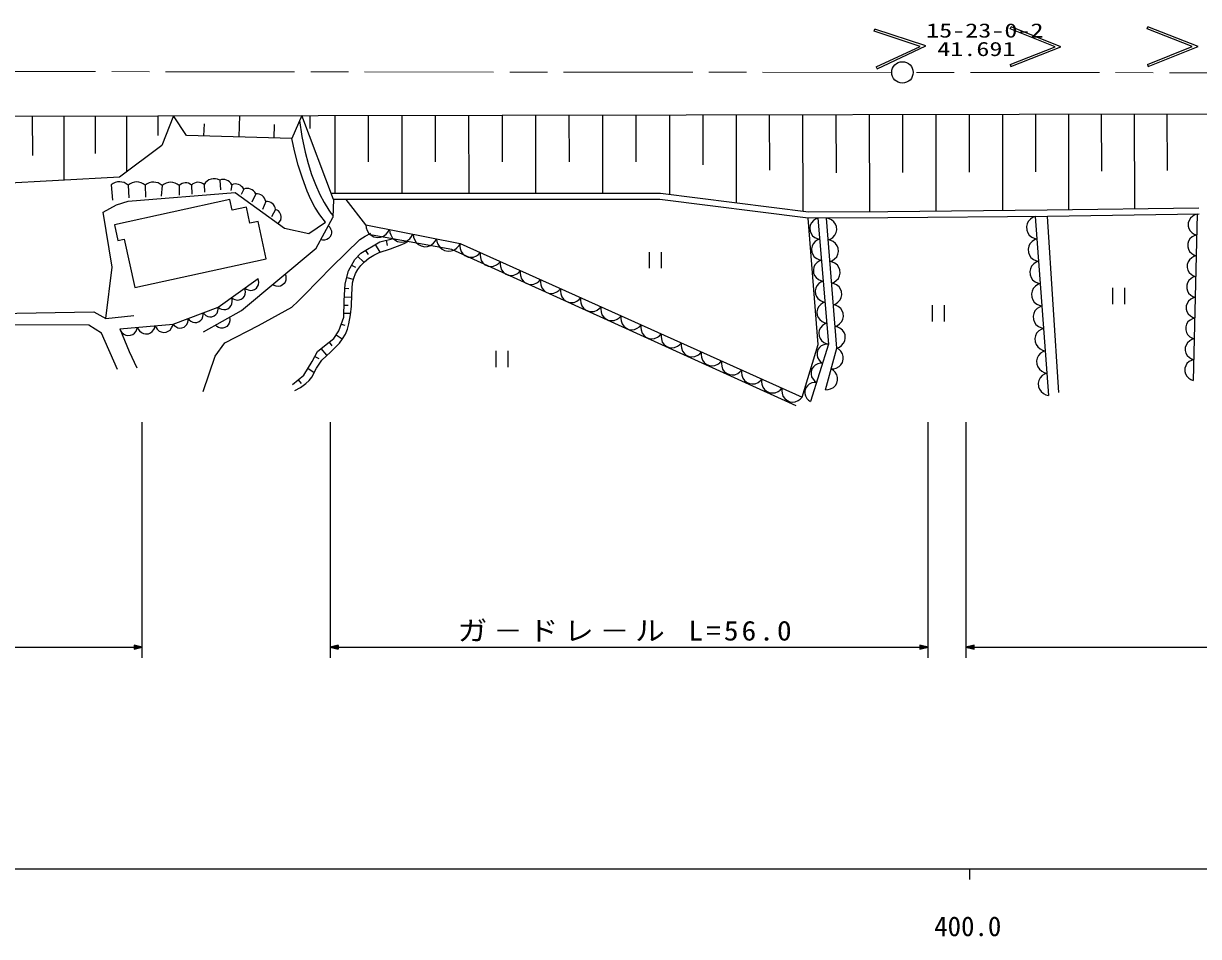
# Model space of a CAD drawing. Units: millimetres, scale not verified. Extents: x 40000 to 680000, y 20000 to 380000.
# Drawn here: x 380069 to 489292, y 198715 to 283551 of the extents above; entities that cross this region are included whole.
import ezdxf
from ezdxf.enums import TextEntityAlignment as Align

# ---------------------------------------------------------------- set-up
doc = ezdxf.new("R2010")
doc.units = ezdxf.units.MM
doc.header["$LTSCALE"] = 1000
doc.linetypes.add('CHAIN', pattern=[18.5, 12, -1.5, 3.5, -1.5])
for name, color, linetype, lineweight in [('M-BGD', 7, 'Continuous', 25), ('M-BMK', 2, 'CHAIN', 13), ('M-TTL-BAND', 7, 'Continuous', 25)]:
    doc.layers.add(name, color=color, linetype=linetype, lineweight=lineweight)
doc.layers.add('M-BMK-SRVR', color=3, linetype='Continuous')
doc.styles.add('ＭＳ ゴシック', font='')
doc.styles.get('ＭＳ ゴシック').set_extended_font_data('MS Gothic')

# ---------------------------------------------------------------- blocks, each defined once
blk = doc.blocks.new('BUHIN1')
at = {"color": 7, "linetype": 'Continuous', "lineweight": 25}
blk.add_circle((0, 0), 995, dxfattribs=at)
blk = doc.blocks.new('BUHIN63')
at = {"color": 7, "linetype": 'Continuous', "lineweight": 25}
blk.add_lwpolyline([(61, -827), (246, -751), (400, -640), (570, -465), (656, -276), (704, -77), (685, 179), (609, 369), (496, 544), (302, 691), (134, 775), (-61, 827)], dxfattribs=at)
blk = doc.blocks.new('BUHIN64')
at = {"color": 7, "linetype": 'Continuous', "lineweight": 25}
blk.add_lwpolyline([(250, -704), (393, -594), (500, -460), (606, -268), (636, -83), (630, 101), (552, 319), (441, 465), (302, 590), (98, 673), (-68, 705), (-250, 704)], dxfattribs=at)
blk = doc.blocks.new('BUHIN65')
at = {"color": 7, "linetype": 'Continuous', "lineweight": 25}
blk.add_lwpolyline([(433, -624), (545, -478), (614, -318), (667, -101), (647, 88), (591, 267), (457, 461), (308, 575), (138, 660), (-84, 687), (-255, 674), (-433, 624)], dxfattribs=at)
blk = doc.blocks.new('BUHIN66')
at = {"color": 7, "linetype": 'Continuous', "lineweight": 25}
blk.add_lwpolyline([(-232, -1093), (37, -1064), (278, -979), (563, -816), (746, -604), (882, -364), (954, -26), (927, 249), (847, 517), (651, 781), (465, 952), (232, 1093)], dxfattribs=at)
blk = doc.blocks.new('BUHIN67')
at = {"color": 7, "linetype": 'Continuous', "lineweight": 25}
blk.add_lwpolyline([(-435, -928), (-189, -958), (44, -932), (333, -847), (540, -695), (712, -509), (847, -222), (879, 29), (864, 286), (744, 562), (614, 754), (435, 928)], dxfattribs=at)
blk = doc.blocks.new('BUHIN68')
at = {"color": 7, "linetype": 'Continuous', "lineweight": 25}
blk.add_lwpolyline([(-884, 295), (-886, 70), (-837, -138), (-730, -390), (-571, -561), (-385, -697), (-111, -789), (119, -792), (349, -750), (586, -613), (746, -475), (884, -295)], dxfattribs=at)
blk = doc.blocks.new('BUHIN69')
at = {"color": 7, "linetype": 'Continuous', "lineweight": 25}
blk.add_lwpolyline([(-976, -68), (-887, -288), (-757, -470), (-551, -671), (-329, -773), (-94, -830), (209, -809), (433, -720), (639, -588), (815, -360), (914, -162), (976, 68)], dxfattribs=at)
blk = doc.blocks.new('BUHIN70')
at = {"color": 7, "linetype": 'Continuous', "lineweight": 25}
blk.add_lwpolyline([(1007, 64), (916, 291), (783, 479), (573, 688), (344, 795), (102, 856), (-210, 836), (-441, 745), (-655, 610), (-838, 376), (-941, 173), (-1007, -64)], dxfattribs=at)
blk = doc.blocks.new('BUHIN71')
at = {"color": 7, "linetype": 'Continuous', "lineweight": 25}
blk.add_lwpolyline([(964, -277), (956, -35), (894, 187), (767, 453), (588, 630), (383, 767), (84, 853), (-164, 846), (-409, 791), (-658, 633), (-823, 477), (-964, 277)], dxfattribs=at)
blk = doc.blocks.new('BUHIN72')
at = {"color": 7, "linetype": 'Continuous', "lineweight": 25}
blk.add_lwpolyline([(-1040, -61), (-948, -296), (-811, -492), (-595, -708), (-359, -820), (-110, -883), (213, -864), (453, -772), (674, -634), (864, -393), (971, -183), (1040, 61)], dxfattribs=at)
blk = doc.blocks.new('BUHIN73')
at = {"color": 7, "linetype": 'Continuous', "lineweight": 25}
blk.add_lwpolyline([(-964, 38), (-901, -187), (-793, -379), (-613, -599), (-405, -723), (-181, -804), (118, -816), (347, -753), (564, -645), (760, -441), (879, -257), (964, -38)], dxfattribs=at)
blk = doc.blocks.new('BUHIN89')
at = {"color": 7, "linetype": 'Continuous', "lineweight": 25}
for p, q in [((759, 562), (-741, 586)), ((-759, -566), (741, -589))]:
    blk.add_line(p, q, dxfattribs=at)
blk = doc.blocks.new('BUHIN205')
at = {"layer": 'M-BGD'}
for points in [[(0, 0), (-199, -747), (176, -753)], [(-2, -154), (120, -705), (-142, -701)], [(-4, -229), (92, -677), (-114, -673)], [(-5, -306), (65, -648), (-85, -646)], [(-6, -381), (37, -619), (-57, -618)]]:
    blk.add_lwpolyline(points, close=True, dxfattribs=at)
for points in [[(-1, -77), (148, -734), (-171, -729), (-1, -79)], [(-9, -591), (-7, -457), (9, -591), (-28, -590), (-7, -457)]]:
    blk.add_lwpolyline(points, dxfattribs=at)
blk = doc.blocks.new('BUHIN204')
at = {"layer": 'M-BGD'}
for points in [[(0, 0), (199, 747), (-176, 753)], [(2, 154), (-120, 705), (142, 701)], [(4, 229), (-92, 677), (114, 673)], [(5, 306), (-65, 648), (85, 646)], [(6, 381), (-37, 619), (57, 618)]]:
    blk.add_lwpolyline(points, close=True, dxfattribs=at)
for points in [[(1, 77), (-148, 734), (171, 729), (1, 79)], [(9, 591), (7, 457), (-9, 591), (28, 590), (7, 457)]]:
    blk.add_lwpolyline(points, dxfattribs=at)

msp = doc.modelspace()

# ---------------------------------------------------------------- linework, layer by layer
at = {"layer": 'M-BGD'}
for p, q in [((459145, 282834), (459204, 283025)), ((463953, 281461), (459204, 283025)), ((471795, 283065), (471867, 283252)), ((475959, 281379), (471795, 283065)), ((476501, 281375), (471867, 283252)), ((484520, 283055), (484589, 283242)), ((488706, 281424), (484520, 283055)), ((489248, 281427), (484589, 283242)), ((463411, 281429), (459145, 282834)), ((459341, 279529), (463411, 281429)), ((459422, 279346), (463953, 281461)), ((471771, 279754), (475959, 281379)), ((471840, 279566), (476501, 281375)), ((484540, 279744), (488706, 281424)), ((484611, 279557), (489248, 281427)), ((471771, 279754), (471840, 279566)), ((484540, 279744), (484611, 279557)), ((459341, 279529), (459422, 279346)), ((376505, 274951), (407450, 275005)), ((380885, 274959), (380892, 271278)), ((383806, 274964), (383816, 268988)), ((386726, 274969), (386732, 271479)), ((389647, 274974), (389656, 269767)), ((392567, 274979), (392570, 273156)), ((394027, 274982), (392933, 272210)), ((395215, 273156), (394027, 274982)), ((396847, 273107), (396881, 274235)), ((400112, 273008), (400172, 274992)), ((403377, 272909), (403415, 274162)), ((405937, 275002), (405009, 272859)), ((408896, 267200), (405937, 275002)), ((406693, 275004), (406695, 273798)), ((407450, 275005), (441662, 275058)), ((409005, 275007), (409016, 267800)), ((412115, 275012), (412122, 270685)), ((415225, 275017), (415237, 267800)), ((418335, 275022), (418342, 270689)), ((421446, 275027), (421457, 267800)), ((424556, 275032), (424563, 270693)), ((427666, 275036), (427677, 267800)), ((430776, 275041), (430783, 270696)), ((433886, 275046), (433898, 267800)), ((436996, 275051), (437003, 270700)), ((440107, 275056), (440118, 267692)), ((441662, 275058), (472607, 275112)), ((443209, 275061), (443217, 270404)), ((446303, 275066), (446318, 266907)), ((449398, 275072), (449407, 269938)), ((452493, 275077), (452508, 266123)), ((455587, 275082), (455596, 269671)), ((458682, 275088), (458697, 266074)), ((461776, 275093), (461785, 269694)), ((464871, 275099), (464886, 266125)), ((467965, 275104), (467974, 269735)), ((471060, 275109), (471075, 266188)), ((472607, 275112), (506230, 275219)), ((474135, 275117), (474152, 269778)), ((477192, 275127), (477220, 266258)), ((480249, 275136), (480265, 269835)), ((483305, 275146), (483333, 266344)), ((486362, 275156), (486379, 269895)), ((405009, 272859), (395215, 273156)), ((392933, 272210), (389000, 269279)), ((389000, 269279), (376364, 268571)), ((398308, 268992), (398374, 268089)), ((388218, 268552), (388351, 267120)), ((389795, 267049), (399731, 267858)), ((389799, 268535), (389871, 267340)), ((391380, 268519), (391413, 267428)), ((392960, 268502), (392867, 267516)), ((394541, 268486), (394541, 267604)), ((395697, 268541), (395708, 267692)), ((396854, 268596), (396898, 267869)), ((399424, 268574), (399343, 268023)), ((399731, 267858), (404334, 264546)), ((400540, 268155), (400290, 267648)), ((401656, 267737), (401304, 266943)), ((408663, 267800), (424345, 267800)), ((424345, 267800), (439267, 267800)), ((439267, 267800), (453043, 266055)), ((387474, 266032), (388726, 266710)), ((399247, 267186), (388531, 264852)), ((388726, 266710), (389795, 267049)), ((399463, 266197), (399247, 267186)), ((402581, 267010), (402295, 266261)), ((408896, 267200), (408834, 265539)), ((424345, 267200), (408896, 267200)), ((411891, 264840), (410059, 267200)), ((439229, 267200), (424345, 267200)), ((453006, 265455), (439229, 267200)), ((388309, 260921), (387474, 266032)), ((400786, 266485), (399463, 266197)), ((401112, 264989), (400786, 266485)), ((403507, 266283), (403110, 265600)), ((407267, 262674), (408834, 265539)), ((460417, 265480), (453006, 265455)), ((453949, 253713), (453006, 265455)), ((453043, 266055), (460413, 266080)), ((453904, 265458), (454906, 253759)), ((455681, 253394), (454724, 265461)), ((460413, 266080), (475235, 266230)), ((475243, 265630), (460417, 265480)), ((474109, 265618), (475354, 248990)), ((475235, 266230), (489335, 266429)), ((489342, 265829), (475243, 265630)), ((476295, 249263), (475243, 265630)), ((489170, 265827), (488806, 250387)), ((388531, 264852), (388853, 263372)), ((401873, 265155), (401112, 264989)), ((402631, 261672), (401873, 265155)), ((403991, 265335), (403727, 265005)), ((404334, 264546), (406577, 264050)), ((406577, 264050), (408141, 265094)), ((411891, 264840), (420664, 263122)), ((388853, 263372), (389441, 263500)), ((389441, 263500), (390419, 259012)), ((411427, 262203), (413206, 263270)), ((419895, 262557), (412132, 263938)), ((413206, 263270), (414328, 263547)), ((413767, 263409), (413884, 262934)), ((400337, 256895), (407267, 262674)), ((410853, 261628), (411427, 262203)), ((411872, 262470), (412096, 262096)), ((412761, 263003), (413178, 262309)), ((451897, 248015), (419895, 262557)), ((420664, 263122), (452444, 248836)), ((390419, 259012), (402631, 261672)), ((410278, 260561), (410853, 261628)), ((410565, 261095), (410922, 260903)), ((411140, 261916), (411662, 261394)), ((387722, 256149), (388309, 260921)), ((409977, 259357), (410278, 260561)), ((410128, 259959), (410724, 259810)), ((398166, 257192), (401869, 259852)), ((409868, 257770), (409977, 259357)), ((409950, 258961), (410323, 258935)), ((409840, 256265), (409868, 257770)), ((409895, 258167), (410546, 258122)), ((372166, 256514), (386601, 256749)), ((386601, 256749), (387722, 256149)), ((393968, 255627), (398166, 257192)), ((396786, 254887), (400337, 256895)), ((409861, 257394), (410253, 257387)), ((387722, 256149), (390330, 256410)), ((389013, 255184), (393968, 255627)), ((409375, 254979), (409840, 256265)), ((409608, 255622), (409932, 255505)), ((409847, 256641), (410424, 256631)), ((386131, 255523), (372180, 255575)), ((387331, 254767), (386131, 255523)), ((388817, 251403), (387331, 254767)), ((389013, 255184), (389900, 253072)), ((408910, 254268), (409375, 254979)), ((409142, 254623), (409706, 254255)), ((397887, 252641), (398777, 253871)), ((407405, 253064), (408034, 253611)), ((408034, 253611), (408910, 254268)), ((408472, 253939), (408723, 253605)), ((452444, 248836), (453949, 253713)), ((454906, 253759), (453219, 248425)), ((389900, 253072), (390604, 251559)), ((396761, 249343), (397887, 252641)), ((406912, 252133), (407405, 253064)), ((407159, 252598), (407518, 252408)), ((407720, 253337), (408245, 252733)), ((454633, 249519), (455681, 253394)), ((406119, 250875), (406912, 252133)), ((406516, 251504), (407072, 251153)), ((405079, 249999), (406119, 250875)), ((405599, 250437), (405876, 250108)), ((391110, 224607), (391110, 246497)), ((408579, 246497), (408579, 224607)), ((464149, 224607), (464149, 246497)), ((467678, 246497), (467678, 224607)), ((319444, 225607), (391110, 225607)), ((408579, 225607), (464149, 225607)), ((467678, 225607), (545324, 225607))]:
    msp.add_line(p, q, dxfattribs=at)
for points in [[(405731, 274527), (405957, 273059), (406243, 271601), (406516, 270545), (406848, 269506), (407201, 268579), (407610, 267676), (408013, 266928), (408466, 266213), (408652, 265942), (408839, 265672)], [(408141, 265094), (407624, 265769), (407152, 266483), (406775, 267207), (406447, 267969), (405998, 269168), (405608, 270383), (405287, 271609), (405009, 272859)], [(408411, 264765), (408533, 264629), (408618, 264480), (408695, 264276), (408695, 264088), (408656, 263908), (408544, 263704), (408414, 263575), (408256, 263473), (408041, 263424), (407869, 263415), (407691, 263449)], [(398777, 253871), (401910, 255503), (405014, 257188), (405616, 257739), (406188, 258345), (408742, 260930), (411341, 263476), (411837, 263790), (412363, 264080)], [(405298, 249452), (405828, 249743), (406327, 250087), (406619, 250368), (406875, 250700), (407319, 251515), (407806, 252282), (408642, 253044), (409433, 253849), (409737, 254248), (409991, 254679), (410185, 255147), (410323, 255638), (410475, 256466), (410566, 257297), (410582, 258375), (410659, 259457), (410770, 259902), (410938, 260329), (411148, 260704), (411414, 261054), (411777, 261416), (412181, 261733), (412639, 262023), (413124, 262258), (414185, 262611), (415223, 263021), (415503, 263150), (415792, 263287)], [(404378, 260265), (404443, 260094), (404467, 259924), (404463, 259706), (404394, 259531), (404292, 259378), (404114, 259229), (403945, 259157), (403761, 259120), (403543, 259153), (403380, 259208), (403226, 259304)], [(399215, 256260), (399247, 256081), (399241, 255909), (399198, 255695), (399099, 255536), (398971, 255403), (398769, 255289), (398590, 255248), (398402, 255245), (398193, 255317), (398043, 255400), (397909, 255522)]]:
    msp.add_lwpolyline(points, dxfattribs=at)
for centre, radius, start, end in [((388999, 267652), 1191, 47.82886, 130.97339), ((390580, 267636), 1191, 47.82886, 130.97339), ((392161, 267619), 1191, 47.82886, 130.97339), ((393741, 267603), 1191, 47.82886, 130.97339), ((395148, 267906), 839, 49.12347, 136.32916), ((396305, 267961), 839, 49.12347, 136.32916), ((397790, 268026), 1096, 61.8363, 148.67395), ((398646, 268197), 864, 25.84113, 113.04675), ((399762, 267778), 864, 25.84113, 113.04675), ((400878, 267360), 864, 25.84113, 113.04675), ((401737, 266887), 853, 8.23993, 95.44562), ((402662, 266160), 853, 8.23993, 95.44562), ((403252, 265555), 771, 343.49274, 70.69836)]:
    msp.add_arc(centre, radius, start, end, dxfattribs=at)
at = {"layer": 'M-BMK'}
for p, q in [((460773, 279005), (363356, 279103)), ((517083, 278949), (462773, 279003))]:
    msp.add_line(p, q, dxfattribs=at)
at = {"layer": 'M-TTL-BAND'}
for p, q in [((40000, 205000), (579000, 205000)), ((468000, 205000), (468000, 204000))]:
    msp.add_line(p, q, dxfattribs=at)

# ---------------------------------------------------------------- block references
at = {"rotation": 270.90706}
for name, p in [('BUHIN205', (391110, 225607)), ('BUHIN204', (408579, 225607)), ('BUHIN205', (464149, 225607)), ('BUHIN204', (467678, 225607))]:
    msp.add_blockref(name, p, dxfattribs=at)
at = {"layer": 'M-BGD', "rotation": 270.90706}
for name, p in [('BUHIN1', (461773, 279004)), ('BUHIN69', (453987, 264483)), ('BUHIN70', (454804, 264455)), ('BUHIN72', (474187, 264579)), ('BUHIN73', (489147, 264862)), ('BUHIN66', (412988, 264625)), ('BUHIN66', (415181, 264195)), ('BUHIN66', (417374, 263766)), ('BUHIN66', (419568, 263336)), ('BUHIN69', (454154, 262533)), ('BUHIN70', (454963, 262444)), ('BUHIN72', (474343, 262500)), ('BUHIN73', (489102, 262932)), ('BUHIN67', (421599, 262702)), ('BUHIN67', (423468, 261861)), ('BUHIN89', (438796, 261562)), ('BUHIN67', (425338, 261021)), ('BUHIN69', (454321, 260583)), ('BUHIN70', (455123, 260433)), ('BUHIN72', (474498, 260422)), ('BUHIN73', (489056, 261002)), ('BUHIN67', (427207, 260180)), ('BUHIN73', (489011, 259072)), ('BUHIN65', (400018, 258522)), ('BUHIN65', (401252, 259409)), ('BUHIN67', (429077, 259340)), ('BUHIN67', (430946, 258500)), ('BUHIN69', (454489, 258634)), ('BUHIN70', (455282, 258422)), ('BUHIN72', (474654, 258343)), ('BUHIN89', (481883, 258232)), ('BUHIN65', (398783, 257635)), ('BUHIN67', (432816, 257659)), ('BUHIN73', (488965, 257142)), ('BUHIN64', (397467, 256931)), ('BUHIN67', (434685, 256819)), ('BUHIN69', (454656, 256684)), ('BUHIN70', (455442, 256411)), ('BUHIN89', (465118, 256624)), ('BUHIN72', (474809, 256265)), ('BUHIN63', (393142, 255553)), ('BUHIN64', (394668, 255888)), ('BUHIN64', (396067, 256410)), ('BUHIN67', (436554, 255979)), ('BUHIN67', (438424, 255138)), ('BUHIN69', (454823, 254734)), ('BUHIN73', (488920, 255212)), ('BUHIN63', (389839, 255258)), ('BUHIN63', (391490, 255406)), ('BUHIN67', (440293, 254298)), ('BUHIN70', (455601, 254400)), ('BUHIN72', (474965, 254186)), ('BUHIN67', (442163, 253458)), ('BUHIN68', (454625, 252870)), ('BUHIN71', (455419, 252426)), ('BUHIN73', (488874, 253282)), ('BUHIN89', (424557, 252375)), ('BUHIN67', (444032, 252617)), ('BUHIN72', (475121, 252108)), ('BUHIN73', (488828, 251352)), ('BUHIN67', (445901, 251777)), ('BUHIN67', (447771, 250936)), ('BUHIN68', (454063, 251092)), ('BUHIN71', (454895, 250488)), ('BUHIN67', (449640, 250096)), ('BUHIN68', (453501, 249314)), ('BUHIN72', (475276, 250029)), ('BUHIN67', (451510, 249256))]:
    msp.add_blockref(name, p, dxfattribs=at)

# ---------------------------------------------------------------- texts
at = {"layer": 'M-BGD', "insert": (420427, 226107), "char_height": 1833, "attachment_point": 7, "style": 'ＭＳ ゴシック'}
msp.add_mtext('\\T1.2;\\W1.1;ガ－ドレ－ル\\~L=56.0', dxfattribs=at)
at = {"layer": 'M-BMK-SRVR', "style": 'ＭＳ ゴシック', "width": 1.35}
for s, p in [('15-23-0-2', (463973, 281849)), ('41.691', (465005, 280129))]:
    msp.add_text(s, height=1320, dxfattribs=at).set_placement(p, align=Align.BOTTOM_LEFT)
at = {"layer": 'M-TTL-BAND', "style": 'ＭＳ ゴシック'}
msp.add_text('400.0', height=1833, dxfattribs=at).set_placement((467844, 198195), align=Align.BOTTOM_CENTER)

doc.saveas('drawing.dxf')
